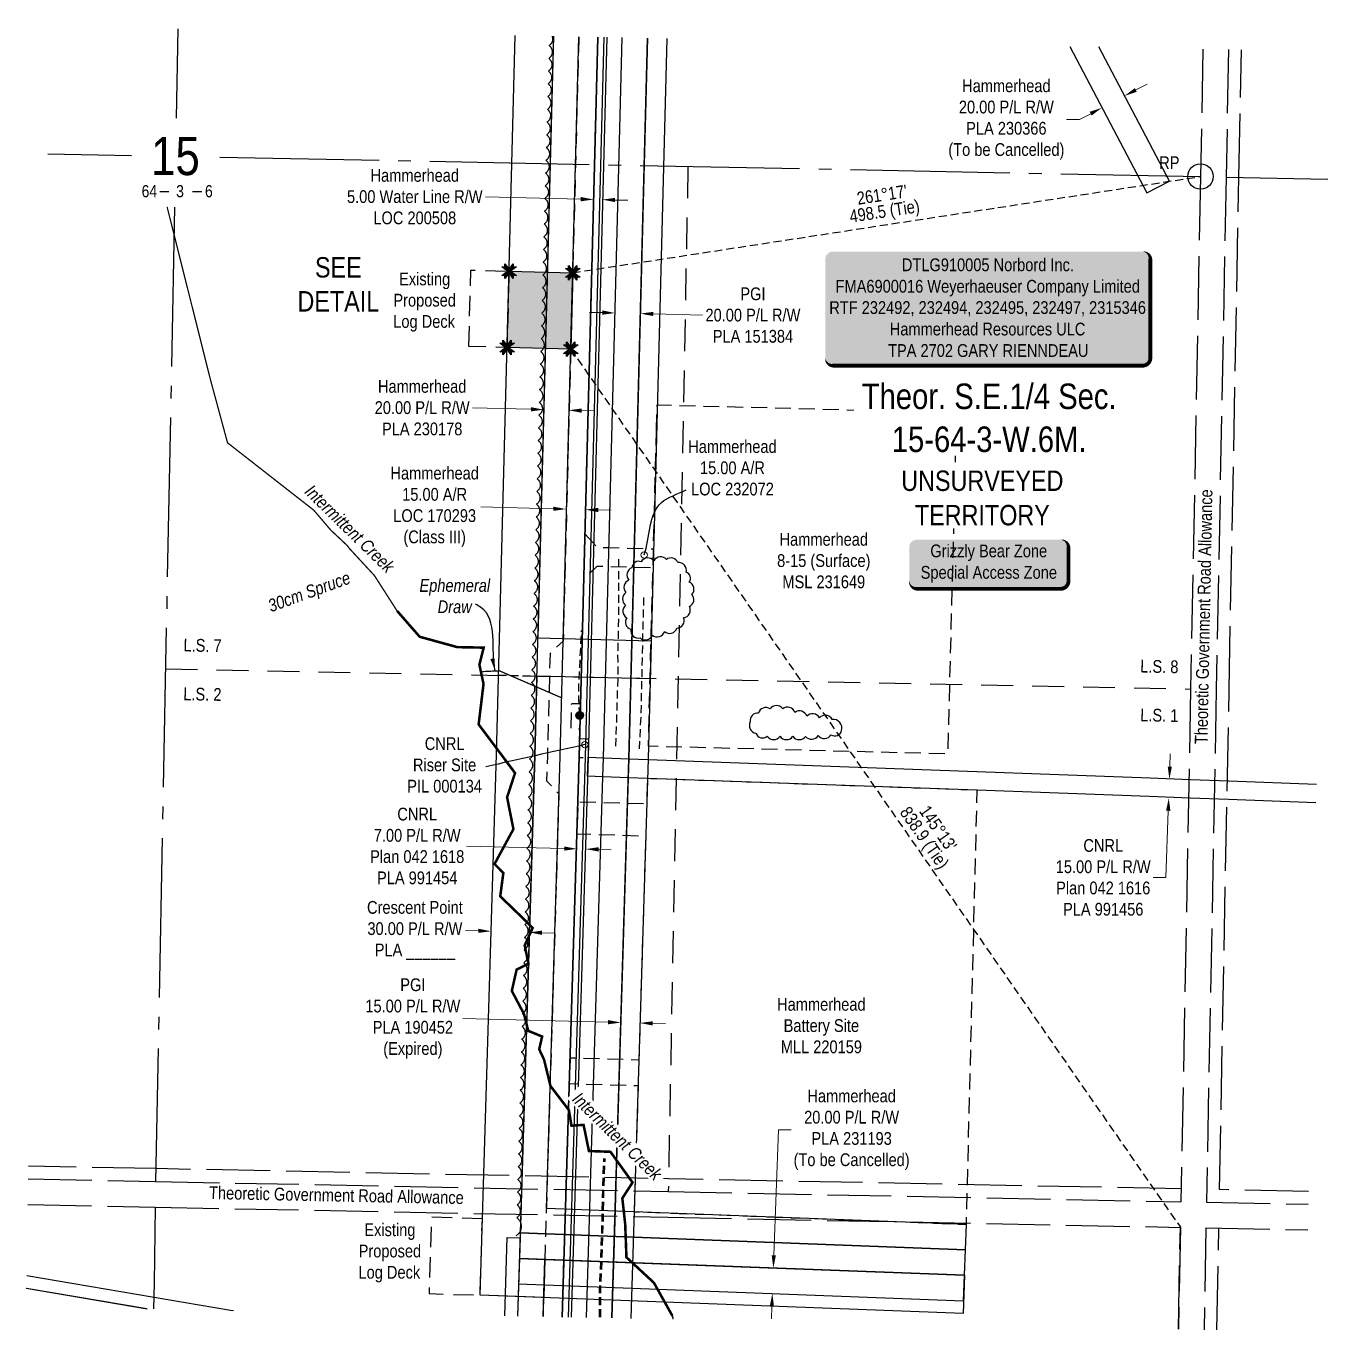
# Model space of a CAD drawing. Extents: x 410314 to 414262, y 6043239 to 6046088.
# Drawn here: x 411550 to 412571, y 6043319 to 6044342 of the extents above; entities that cross this region are included whole.
import ezdxf
from ezdxf.enums import TextEntityAlignment as Align

# ---------------------------------------------------------------- set-up
doc = ezdxf.new("R2010")
doc.units = 0
doc.header["$LTSCALE"] = 5
doc.header["$PDSIZE"] = 0.5
for name, pattern in [('0', [1, 1, 0]), ('foc-ACCESSROAD', [3.75, 2.5, -1.25]), ('foc-LSD', [8, 5, -3]), ('foc-QUARTERLINE', [33, 25, -3, 2, -3]), ('foc-TIELINE', [1.875, 1.25, -0.625]), ('foc-TRAV', [1.875, 1.25, -0.625]), ('foc-UNSURVEYED', [12.5, 10, -2.5]), ('HIDDEN2', [4.7625, 3.175, -1.5875]), ('UG_PIPE', [1.875, 1.25, -0.625])]:
    doc.linetypes.add(name, pattern=pattern)
for name, color, linetype in [('10', 1, 'Continuous'), ('35', 37, 'Continuous'), ('9', 3, 'Continuous'), ('AS-PIPE-UG', 44, 'UG_PIPE'), ('AS-SYMBOL', 7, 'Continuous'), ('AS-WILDLIFE-BLOCK', 131, 'Continuous'), ('C-RW', 13, 'Continuous'), ('C-SYMBOL', 7, 'Continuous'), ('C-WS', 13, 'foc-ACCESSROAD'), ('DETAIL-T', 7, 'Continuous'), ('F-AR', 190, 'foc-ACCESSROAD'), ('F-RW', 190, 'Continuous'), ('F-WS', 190, 'foc-ACCESSROAD'), ('L-BD', 7, 'Continuous'), ('L-MON', 1, 'Continuous'), ('L-QSEC', 8, 'foc-QUARTERLINE'), ('L-ROAD-T', 7, 'Continuous'), ('L-SECLBL', 7, 'Continuous'), ('L-SECTION-LSD', 7, 'foc-LSD'), ('L-TIE', 7, 'foc-TIELINE'), ('L-UNS-T', 3, 'Continuous'), ('L-USEC', 7, 'foc-UNSURVEYED'), ('P-PROPOSED', 10, 'Continuous'), ('P-PROPOSED-H', 21, 'Continuous'), ('P-TRAV', 4, 'foc-TRAV'), ('T-BUSH', 110, '0'), ('T-BUSH-T', 110, 'Continuous'), ('T-EXISTING TFA', 220, 'HIDDEN2'), ('T-EXISTING TFA-T', 220, 'Continuous'), ('T-WATER-T', 170, 'Continuous'), ('WATERCOURSE', 146, 'foc-TIELINE')]:
    doc.layers.add(name, color=color, linetype=linetype)
for name, color, linetype, lineweight in [('C-RW-T', 13, 'Continuous', 9), ('F-AR-T', 190, 'Continuous', 9), ('F-RW-T', 190, 'Continuous', 9), ('F-WS-T', 190, 'Continuous', 9)]:
    doc.layers.add(name, color=color, linetype=linetype, lineweight=lineweight)
doc.layers.add('P-75m DRAINAGE AREA', color=7, linetype='Continuous', true_color=0xf1f8f1)
doc.styles.add('100L', font='ARIALN.TTF', dxfattribs={"height": 11})
doc.styles.add('175L', font='ARIALN.TTF', dxfattribs={"height": 20})
doc.styles.add('80', font='ARIALN.TTF', dxfattribs={"height": 10})
doc.styles.add('80CG', font='ARIALN.TTF', dxfattribs={"height": 10})
doc.styles.add('80L', font='ARIALN.TTF', dxfattribs={"height": 10})
doc.styles.add('80LS', font='ARIALNI.TTF', dxfattribs={"height": 10})
doc.styles.add('foc-LtypeFont', font='ARIALN.TTF', dxfattribs={"height": 7.35})
doc.styles.add('SIMPLEX', font='ARIALN.TTF')
doc.linetypes.add('foc-TOPO-flowdirection-NOLINE', pattern='A,0,[">",foc-LtypeFont,S=0.3,R=0,X=0,Y=-0.945],-20,[">",foc-LtypeFont,S=0.3,R=0,X=0,Y=-0.945],0', length=20)
doc.dimstyles.new('Compass 5 000', dxfattribs={"dimscale": 5, "dimtxt": 9, "dimasz": 2, "dimexe": 0.2, "dimexo": 0.0625, "dimgap": 0.5, "dimtad": 0, "dimtih": 1, "dimtoh": 1, "dimzin": 0, "dimdsep": 46, "dimtxsty": '80CG', "dimcen": 0.1, "dimse1": 1, "dimse2": 1, "dimclrd": 256, "dimclrt": 256, "dimaunit": 1, "dimadec": 4, "dimazin": 0, "dimtfac": 0.06, "dimtofl": 0, "dimtmove": 0, "dimatfit": 1, "dimfxl": 0.2, "dimtolj": 1, "dimtzin": 0, "dimlwd": -1, "dimarcsym": 0})

# ---------------------------------------------------------------- blocks, each defined once
blk = doc.blocks.new('L-SECLBL')
at = {"layer": '9', "color": 7}
for p, q in [((-5.1, -27.8), (-12.3, -27.8)), ((20.7, -27.8), (13.5, -27.8))]:
    blk.add_line(p, q, dxfattribs=at)
at = {"layer": '10', "color": 2, "style": 'SIMPLEX'}
blk.add_attdef('SEC', text='', height=30, dxfattribs=at).set_placement((0, 0), align=Align.MIDDLE)
at = {"layer": '10', "color": 5, "style": '80L'}
blk.add_attdef('TWP', text='', height=9.5, dxfattribs=at).set_placement((-14.4, -27.4), align=Align.MIDDLE_RIGHT)
blk.add_attdef('RGE', text='', height=9.5, dxfattribs=at).set_placement((3.6, -27.4), align=Align.MIDDLE_CENTER)
blk.add_attdef('MER', text='', height=9.5, dxfattribs=at).set_placement((23.2, -27.4), align=Align.MIDDLE_LEFT)
blk = doc.blocks.new('*U667')
h = blk.add_hatch(color=255)
edge = h.paths.add_edge_path()
edge.add_line((-56.5, -20), (56.5, -20))
edge.add_arc((56.5, -14), 6, 270, 360)
edge.add_line((62.5, -14), (62.5, 12.5))
edge.add_arc((56.5, 12.5), 6, 0, 90)
edge.add_line((56.5, 18.5), (-56.5, 18.5))
edge.add_arc((-56.5, 12.5), 6, 90, 180)
edge.add_line((-62.5, 12.5), (-62.5, -14))
edge.add_arc((-56.5, -14), 6, 180, 270)
at = {"color": 131, "flags": 128}
blk.add_lwpolyline([(-56.5, -20, 3, 3, 0), (56.5, -20, 3, 3, 0.414214), (62.5, -14, 3, 3, 0), (62.5, 12.5, 3, 0, 0.414214), (56.5, 18.5, 0, 0, 0), (-56.5, 18.5, 0, 0, 0.414214), (-62.5, 12.5, 0, 0, 0), (-62.5, -14, 0, 3, 0.414214)], format="xyseb", close=True, dxfattribs=at)
at = {"color": 131, "style": '80'}
blk.add_attdef('ENTER_TEXT_001', (-36, -5), '', height=10, dxfattribs=at)
blk = doc.blocks.new('*U663')
h = blk.add_hatch(color=255)
edge = h.paths.add_edge_path()
edge.add_line((-121.5, -45.5), (121.5, -45.5))
edge.add_arc((121.5, -39.5), 6, 270, 360)
edge.add_line((127.5, -39.5), (127.5, 38))
edge.add_arc((121.5, 38), 6, 0, 90)
edge.add_line((121.5, 44), (-121.5, 44))
edge.add_arc((-121.5, 38), 6, 90, 180)
edge.add_line((-127.5, 38), (-127.5, -39.5))
edge.add_arc((-121.5, -39.5), 6, 180, 270)
at = {"color": 44, "flags": 128}
blk.add_lwpolyline([(-121.5, -45.5, 3, 3, 0), (121.5, -45.5, 3, 3, 0.414214), (127.5, -39.5, 3, 3, 0), (127.5, 38, 3, 0, 0.414214), (121.5, 44, 0, 0, 0), (-121.5, 44, 0, 0, 0.414214), (-127.5, 38, 0, 0, 0), (-127.5, -39.5, 0, 3, 0.414214)], format="xyseb", close=True, dxfattribs=at)
at = {"color": 44, "style": '80'}
blk.add_attdef('ENTER_TEXT_001', (-36, -5), '', height=10, dxfattribs=at)
blk = doc.blocks.new('*D669')
at = {"layer": 'Defpoints', "color": 0, "transparency": 16777216}
for p in [(411973.2, 6043963), (411971.2, 6043887.7), (411986.6, 6043887.3)]:
    blk.add_point(p, dxfattribs=at)
at = {"layer": 'F-AR-T', "transparency": 16777216}
for p, q in [((411963.2, 6043963.2), (411906.4, 6043964.7)), ((411998.5, 6043962.3), (412008.5, 6043962.1))]:
    blk.add_line(p, q, dxfattribs=at)
for points in [[(411963.2, 6043964.9), (411963.1, 6043961.6), (411973.2, 6043963)], [(411998.6, 6043964), (411998.5, 6043960.6), (411988.5, 6043962.6)]]:
    blk.add_solid(points, dxfattribs=at)
at = {"layer": 'F-AR-T', "transparency": 16777216, "insert": (411870.1, 6043964.7), "char_height": 10, "attachment_point": 5, "style": '80CG'}
blk.add_mtext('\\A1;Hammerhead\\P15.00 A/R\\PLOC 170293\\P(Class III)', dxfattribs=at)
blk = doc.blocks.new('*D670')
at = {"layer": 'Defpoints', "color": 0, "transparency": 16777216}
for p in [(411994.7, 6044205.8), (411987.8, 6043933.7), (411994.8, 6043933.5)]:
    blk.add_point(p, dxfattribs=at)
at = {"layer": 'F-AR-T', "transparency": 16777216}
for p, q in [((411984.7, 6044206.1), (411909.9, 6044208)), ((412011.7, 6044205.4), (412021.7, 6044205.2))]:
    blk.add_line(p, q, dxfattribs=at)
for points in [[(411984.7, 6044207.8), (411984.7, 6044204.4), (411994.7, 6044205.8)], [(412011.7, 6044207.1), (412011.6, 6044203.8), (412001.7, 6044205.7)]]:
    blk.add_solid(points, dxfattribs=at)
at = {"layer": 'F-AR-T', "transparency": 16777216, "insert": (411854.5, 6044208), "char_height": 10, "attachment_point": 5, "style": '80CG'}
blk.add_mtext('\\A1;Hammerhead\\P5.00 Water Line R/W\\PLOC 200508', dxfattribs=at)
blk = doc.blocks.new('*D671')
at = {"layer": 'Defpoints', "color": 0, "transparency": 16777216}
for p in [(412327.9, 6043755.4), (412446.5, 6043751), (412327.4, 6043740.7)]:
    blk.add_point(p, dxfattribs=at)
at = {"layer": 'F-RW-T', "transparency": 16777216}
for p, q in [((412446.9, 6043761), (412447.2, 6043771)), ((412445.6, 6043726.3), (412443.7, 6043674.1)), ((412443.7, 6043674.1), (412433.7, 6043674.1))]:
    blk.add_line(p, q, dxfattribs=at)
for points in [[(412445.2, 6043761.1), (412448.5, 6043761), (412446.5, 6043751)], [(412443.9, 6043726.4), (412447.3, 6043726.3), (412446, 6043736.3)]]:
    blk.add_solid(points, dxfattribs=at)
at = {"layer": 'F-RW-T', "transparency": 16777216, "insert": (412394.6, 6043674.1), "char_height": 10, "attachment_point": 5, "style": '80CG'}
blk.add_mtext('\\A1;CNRL \\P15.00 P/L R/W\\PPlan 042 1616\\PPLA 991456', dxfattribs=at)
blk = doc.blocks.new('*D672')
at = {"layer": 'Defpoints', "color": 0, "transparency": 16777216}
for p in [(412011.5, 6044116.8), (412011.6, 6044117.5), (412031.5, 6044117)]:
    blk.add_point(p, dxfattribs=at)
at = {"layer": 'F-RW-T', "transparency": 16777216}
for p, q in [((412001.5, 6044117.1), (411991.5, 6044117.3)), ((412041.5, 6044116.1), (412080.2, 6044115.1))]:
    blk.add_line(p, q, dxfattribs=at)
for points in [[(412001.6, 6044118.8), (412001.5, 6044115.4), (412011.5, 6044116.8)], [(412041.6, 6044117.7), (412041.5, 6044114.4), (412031.5, 6044116.3)]]:
    blk.add_solid(points, dxfattribs=at)
at = {"layer": 'F-RW-T', "transparency": 16777216, "insert": (412119.8, 6044115.1), "char_height": 10, "attachment_point": 5, "style": '80CG'}
blk.add_mtext('\\A1;PGI\\P20.00 P/L R/W\\PPLA 151384', dxfattribs=at)
blk = doc.blocks.new('*D673')
at = {"layer": 'Defpoints', "color": 0, "transparency": 16777216}
for p in [(412031.8, 6044179.9), (412046.8, 6044179.5), (412016.2, 6043560.3)]:
    blk.add_point(p, dxfattribs=at)
at = {"layer": 'F-RW-T', "transparency": 16777216}
for p, q in [((412006.2, 6043560.5), (411892.1, 6043563.4)), ((412041.2, 6043559.7), (412051.2, 6043559.4))]:
    blk.add_line(p, q, dxfattribs=at)
for points in [[(412006.2, 6043562.2), (412006.2, 6043558.9), (412016.2, 6043560.3)], [(412041.2, 6043561.3), (412041.1, 6043558), (412031.2, 6043559.9)]]:
    blk.add_solid(points, dxfattribs=at)
at = {"layer": 'F-RW-T', "transparency": 16777216, "insert": (411853, 6043563.4), "char_height": 10, "attachment_point": 5, "style": '80CG'}
blk.add_mtext('\\A1;PGI\\P15.00 P/L R/W\\PPLA 190452\\P(Expired)', dxfattribs=at)
blk = doc.blocks.new('*D674')
at = {"layer": 'Defpoints', "color": 0, "transparency": 16777216}
for p in [(411956.3, 6044065.9), (411976, 6044065.4), (411955.6, 6044041)]:
    blk.add_point(p, dxfattribs=at)
at = {"layer": 'F-RW-T', "transparency": 16777216}
for p, q in [((411945.6, 6044041.3), (411899.9, 6044042.5)), ((411985.3, 6044040.2), (411995.3, 6044040))]:
    blk.add_line(p, q, dxfattribs=at)
for points in [[(411945.7, 6044042.9), (411945.6, 6044039.6), (411955.6, 6044041)], [(411985.4, 6044041.9), (411985.3, 6044038.6), (411975.3, 6044040.5)]]:
    blk.add_solid(points, dxfattribs=at)
at = {"layer": 'F-RW-T', "transparency": 16777216, "insert": (411860.3, 6044042.5), "char_height": 10, "attachment_point": 5, "style": '80CG'}
blk.add_mtext('\\A1;Hammerhead\\P20.00 P/L R/W\\PPLA 230178', dxfattribs=at)
blk = doc.blocks.new('*D675')
at = {"layer": 'Defpoints', "color": 0, "transparency": 16777216}
for p in [(411988.5, 6043963.8), (411995.5, 6043963.6), (411981.7, 6043696.5)]:
    blk.add_point(p, dxfattribs=at)
at = {"layer": 'F-RW-T', "transparency": 16777216}
for p, q in [((411971.7, 6043696.8), (411895.2, 6043698.7)), ((411998.7, 6043696.1), (412008.7, 6043695.8))]:
    blk.add_line(p, q, dxfattribs=at)
for points in [[(411971.8, 6043698.4), (411971.7, 6043695.1), (411981.7, 6043696.5)], [(411998.7, 6043697.8), (411998.7, 6043694.4), (411988.7, 6043696.3)]]:
    blk.add_solid(points, dxfattribs=at)
at = {"layer": 'F-RW-T', "transparency": 16777216, "insert": (411856.4, 6043698.7), "char_height": 10, "attachment_point": 5, "style": '80CG'}
blk.add_mtext('\\A1;CNRL\\P7.00 P/L R/W\\PPlan 042 1618\\PPLA 991454', dxfattribs=at)
blk = doc.blocks.new('riser')
h = blk.add_hatch(color=255)
h.dxf.hatch_style = 1
edge = h.paths.add_edge_path()
edge.add_arc((0, 0), 0.7, 0, 360)
blk.add_hatch(color=48).paths.add_polyline_path([(0.58, -0.15), (-0.58, -0.15, 0.774597)])
at = {"color": 48}
blk.add_line((-0.58, -0.15), (0.58, -0.15), dxfattribs=at)
blk.add_circle((0, 0), 0.6, dxfattribs=at)
blk = doc.blocks.new('*D668')
at = {"layer": 'C-RW-T', "transparency": 16777216}
for p, q in [((412136.2, 6043377.7), (412139.9, 6043476.2)), ((412139.9, 6043476.2), (412149.9, 6043476.2)), ((412134.6, 6043337.8), (412134.3, 6043327.8))]:
    blk.add_line(p, q, dxfattribs=at)
for points in [[(412134.5, 6043377.8), (412137.8, 6043377.7), (412135.8, 6043367.7)], [(412133, 6043337.8), (412136.3, 6043337.7), (412135, 6043347.8)]]:
    blk.add_solid(points, dxfattribs=at)
at = {"layer": 'Defpoints', "color": 0, "transparency": 16777216}
for p in [(412135.8, 6043367.7), (412139.8, 6043367.6), (412139.1, 6043347.6)]:
    blk.add_point(p, dxfattribs=at)
at = {"layer": 'C-RW-T', "transparency": 16777216, "insert": (412197.2, 6043476.2), "char_height": 10, "attachment_point": 5, "style": '80CG'}
blk.add_mtext('\\A1;Hammerhead\\P20.00 P/L R/W\\PPLA 231193\\P(To be Cancelled)', dxfattribs=at)
blk = doc.blocks.new('*D676')
at = {"layer": 'C-RW-T', "transparency": 16777216}
for p, q in [((412420.2, 6044291.8), (412429, 6044296.4)), ((412375.9, 6044268.5), (412365.9, 6044268.5)), ((412384.8, 6044273.1), (412375.9, 6044268.5))]:
    blk.add_line(p, q, dxfattribs=at)
for points in [[(412419.4, 6044293.2), (412420.9, 6044290.3), (412411.3, 6044287.1)], [(412384, 6044274.6), (412385.5, 6044271.7), (412393.6, 6044277.8)]]:
    blk.add_solid(points, dxfattribs=at)
at = {"layer": 'Defpoints', "color": 0, "transparency": 16777216}
for p in [(412393.6, 6044277.8), (412417.9, 6044274.6), (412400.2, 6044265.3)]:
    blk.add_point(p, dxfattribs=at)
at = {"layer": 'C-RW-T', "transparency": 16777216, "insert": (412318.6, 6044268.5), "char_height": 10, "attachment_point": 5, "style": '80CG'}
blk.add_mtext('\\A1;Hammerhead\\P20.00 P/L R/W\\PPLA 230366\\P(To be Cancelled)', dxfattribs=at)
blk = doc.blocks.new('*D677')
at = {"layer": 'C-RW-T', "transparency": 16777216}
for p, q in [((411904.4, 6043632.2), (411894.4, 6043632.5)), ((411954.3, 6043630.7), (411964.3, 6043630.4))]:
    blk.add_line(p, q, dxfattribs=at)
for points in [[(411904.4, 6043633.9), (411904.3, 6043630.6), (411914.4, 6043631.9)], [(411954.4, 6043632.4), (411954.3, 6043629), (411944.4, 6043631)]]:
    blk.add_solid(points, dxfattribs=at)
at = {"layer": 'Defpoints', "color": 0, "transparency": 16777216}
for p in [(411914.4, 6043631.9), (411914.2, 6043625.9), (411944.2, 6043625)]:
    blk.add_point(p, dxfattribs=at)
at = {"layer": 'C-RW-T', "transparency": 16777216, "insert": (411854.6, 6043632.5), "char_height": 10, "attachment_point": 5, "style": '80CG'}
blk.add_mtext('\\A1;Crescent Point\\P30.00 P/L R/W\\PPLA ______', dxfattribs=at)
blk = doc.blocks.new('TEMP')
h = blk.add_hatch(color=255)
h.dxf.hatch_style = 1
h.paths.add_polyline_path([(0, 0.25), (-0.67, 1.15), (-0.67, 0.67), (-1.15, 0.67), (-0.25, 0), (-1.15, -0.67), (-0.67, -0.67), (-0.67, -1.15), (0, -0.25), (0.67, -1.15), (0.67, -0.67), (1.15, -0.67), (0.25, 0), (1.15, 0.67), (0.67, 0.67), (0.67, 1.15)])
h.paths.add_polyline_path([(0.57, 0.85), (0.57, 0.57), (0.85, 0.57), (0.08, 0), (0.85, -0.57), (0.57, -0.57), (0.57, -0.85), (0, -0.08), (-0.57, -0.85), (-0.57, -0.57), (-0.85, -0.57), (-0.08, 0), (-0.85, 0.57), (-0.57, 0.57), (-0.57, 0.85), (0, 0.08)], flags=16)
h = blk.add_hatch(color=1)
h.dxf.hatch_style = 1
h.paths.add_polyline_path([(0, 0.08), (-0.57, 0.85), (-0.57, 0.57), (-0.85, 0.57), (-0.08, 0), (-0.85, -0.57), (-0.57, -0.57), (-0.57, -0.85), (0, -0.08), (0.57, -0.85), (0.57, -0.57), (0.85, -0.57), (0.08, 0), (0.85, 0.57), (0.57, 0.57), (0.57, 0.85)])
at = {"color": 1}
for p, q in [((-0.08, 0), (0.08, 0)), ((0, 0.08), (0, -0.08))]:
    blk.add_line(p, q, dxfattribs=at)
at = {"color": 255, "flags": 128}
blk.add_lwpolyline([(-0.25, 0), (-1.15, 0.67), (-0.67, 0.67), (-0.67, 1.15), (0, 0.25), (0.67, 1.15), (0.67, 0.67), (1.15, 0.67), (0.25, 0), (1.15, -0.67), (0.67, -0.67), (0.67, -1.15), (0, -0.25), (-0.67, -1.15), (-0.67, -0.67), (-1.15, -0.67)], close=True, dxfattribs=at)
at = {"color": 1, "flags": 128}
blk.add_lwpolyline([(-0.08, 0), (-0.85, 0.57), (-0.57, 0.57), (-0.57, 0.85), (0, 0.08), (0.57, 0.85), (0.57, 0.57), (0.85, 0.57), (0.08, 0), (0.85, -0.57), (0.57, -0.57), (0.57, -0.85), (0, -0.08), (-0.57, -0.85), (-0.57, -0.57), (-0.85, -0.57)], close=True, dxfattribs=at)
blk = doc.blocks.new('LABEL_ROAD_THEORETIC')
at = {"layer": 'L-ROAD-T', "style": '80L'}
blk.add_text('Theoretic Government Road Allowance', height=10, dxfattribs=at).set_placement((0, 0), align=Align.MIDDLE_CENTER)
blk = doc.blocks.new('RP')
at = {"layer": '35', "color": 3}
blk.add_circle((0, 0), 10, dxfattribs=at)
at = {"layer": '35', "color": 3, "style": '80'}
blk.add_attdef('RP_001', (-32.4, 5.8), '', height=10, dxfattribs=at)

msp = doc.modelspace()

# ---------------------------------------------------------------- hatches: boundary and pattern name
at = {"layer": 'P-PROPOSED-H'}
h = msp.add_hatch(color=256, dxfattribs=at)
h.dxf.hatch_style = 1
h.paths.add_polyline_path([(411928.429, 6044149.662), (411978.4, 6044148.367), (411976.846, 6044088.413), (411926.875, 6044089.709)])

# ---------------------------------------------------------------- linework, layer by layer
at = {"layer": 'AS-PIPE-UG', "flags": 128}
for points in [[(412014.407, 6043923.784), (412014.292, 6043898.864), (412014.157, 6043867.873), (412013.65, 6043849.718), (412013.872, 6043835.86), (412012.937, 6043805.924), (412012.038, 6043776.249)], [(412030.892, 6043774.855), (412032.089, 6043802.287), (412032.881, 6043834.364), (412033.141, 6043846.171), (412033.533, 6043865.429), (412034.252, 6043894.232)], [(411983.887, 6043801.151), (411983.253, 6043813.3), (411983.242, 6043825.621), (411983.468, 6043828.796), (411984.335, 6043847.697), (411985.151, 6043861.989), (411985.32, 6043867.742)], [(411999.49, 6043329.16), (411999.496, 6043352.227), (412000.582, 6043376.878), (412001.432, 6043404.71), (412001.968, 6043432.375), (412002.907, 6043453.634)], [(412000.49, 6043329.159), (412000.495, 6043352.205), (412001.581, 6043376.84), (412002.432, 6043404.685), (412002.967, 6043432.344), (412003.905, 6043453.589)]]:
    msp.add_lwpolyline(points, dxfattribs=at)
at = {"layer": 'C-RW'}
for points in [[(411963.206, 6044333.897), (411950.971, 6043862.011), (412039.874, 6043859.709), (412039.096, 6043829.733), (411950.194, 6043832.034), (411948.574, 6043769.56), (411936.556, 6043375.307), (411956.533, 6043374.549), (411955.62, 6043344.575), (411905.676, 6043346.471), (411918.599, 6043770.405), (411933.225, 6044334.49)], [(411963.206, 6044333.897), (411950.971, 6043862.011), (412039.874, 6043859.709), (412039.096, 6043829.733), (411950.194, 6043832.034), (411948.574, 6043769.56), (411936.556, 6043375.307), (412285.753, 6043362.05), (412284.615, 6043332.086), (411905.676, 6043346.471), (411918.599, 6043770.405), (411933.225, 6044334.49)], [(411998.187, 6044333.206), (411983.559, 6043768.57), (411970.155, 6043329.327)], [(411975.139, 6043329.228), (411988.497, 6043768.41), (412003.17, 6044333.108)], [(411925.214, 6043330.213), (411927.078, 6043391.662), (411937.05, 6043391.359), (411935.179, 6043330.017)], [(411955.164, 6043329.622), (411956.533, 6043374.549), (412285.753, 6043362.05), (412286.511, 6043382.027), (411937.165, 6043395.29), (411935.175, 6043330.017)], [(411550.08, 6043361.829), (411709.912, 6043334.805), (411712.201, 6043334.416)], [(411644.335, 6043335.755), (411549.886, 6043351.724)]]:
    msp.add_lwpolyline(points, dxfattribs=at)
at = {"layer": 'C-RW', "ltscale": 5, "flags": 128}
for points in [[(411963.209, 6044333.897), (411948.355, 6043770.085), (411937.165, 6043395.29), (412286.511, 6043382.027), (412287.282, 6043402.003), (411957.757, 6043414.513), (411968.572, 6043768.993), (411983.196, 6044333.503)], [(411956.533, 6043374.549), (411936.556, 6043375.307)]]:
    msp.add_lwpolyline(points, dxfattribs=at)
at = {"layer": 'C-RW', "flags": 128}
msp.add_lwpolyline([(412368.295, 6044325.895), (412428.81, 6044210.935), (412446.5, 6044220.247), (412391.124, 6044325.444)], dxfattribs=at)
msp.add_lwpolyline([(411935.802, 6043355.33), (412285.007, 6043342.073), (412285.753, 6043362.05), (411936.561, 6043375.307)], close=True, dxfattribs=at)
at = {"layer": 'C-WS', "flags": 128}
msp.add_lwpolyline([(412295.737, 6043742.449), (412037.023, 6043751.614), (412036.434, 6043731.638), (411982.462, 6043733.284), (411981.697, 6043708.307), (412035.672, 6043706.655), (412030.307, 6043530.81), (411976.354, 6043532.456), (411975.742, 6043512.474), (412029.697, 6043510.828), (412026.679, 6043411.897), (412287.282, 6043402.003)], close=True, dxfattribs=at)
at = {"layer": 'F-AR', "flags": 128}
for points in [[(411983.196, 6044333.503), (411970.916, 6043859.478), (411960.612, 6043849.725), (411958.522, 6043769.255), (411957.932, 6043749.89), (411967.62, 6043739.655), (411955.134, 6043329.623)], [(411970.141, 6043329.327), (411983.559, 6043768.57), (411984.077, 6043790.462), (411977.075, 6043790.644), (411977.602, 6043810.628), (411984.596, 6043810.447), (411998.174, 6044333.207)]]:
    msp.add_lwpolyline(points, dxfattribs=at)
msp.add_lwpolyline([(411988.046, 6043943.265), (411997.779, 6043933.014), (412006.772, 6043932.78), (412041.745, 6043931.873), (412041.356, 6043916.885), (412006.383, 6043917.792), (411997.39, 6043918.025), (411987.139, 6043908.292)], close=True, dxfattribs=at)
at = {"layer": 'F-AR'}
msp.add_lwpolyline([(411955.924, 6043354.566), (411955.164, 6043329.622)], dxfattribs=at)
at = {"layer": 'F-RW', "flags": 128}
for points in [[(411970.155, 6043329.327), (411983.559, 6043768.57), (411998.165, 6044333.207)], [(412005.156, 6044333.069), (411990.52, 6043768.377), (411977.146, 6043329.189)], [(411989.115, 6043328.953), (411991.46, 6043405.97), (411992.561, 6043442.113), (412002.026, 6043752.925), (412002.495, 6043767.911), (412014.511, 6044230.832), (412017.169, 6044332.832)], [(412009.067, 6043328.559), (412022.46, 6043767.176), (412037.149, 6044332.437)], [(412037.149, 6044332.437), (412034.571, 6044233.206), (412022.468, 6043767.451), (412022.004, 6043752.189), (412012.552, 6043441.802), (412011.422, 6043404.701), (412009.083, 6043328.559)], [(412052.154, 6044332.14), (412037.514, 6043767.048), (412024.128, 6043328.262)], [(412561.501, 6043732.478), (412492.818, 6043735.168), (412462.673, 6043736.348), (412430.586, 6043737.605), (412295.695, 6043742.451), (412037.016, 6043751.623), (412022.074, 6043752.295), (412002.089, 6043753.014), (411990.097, 6043753.423), (411990.553, 6043768.373), (412002.546, 6043767.965), (412022.531, 6043767.235), (412037.515, 6043766.676), (412431.466, 6043752.214), (412462.954, 6043751.005), (412493.099, 6043749.848), (412561.783, 6043747.211)], [(411549.554, 6043351.839), (411644.556, 6043335.751)]]:
    msp.add_lwpolyline(points, dxfattribs=at)
at = {"layer": 'F-WS', "flags": 128}
for points in [[(412044.155, 6044024.804), (412044.673, 6044044.787), (412279.491, 6044038.697), (412272.547, 6043770.905), (412037.728, 6043776.994), (412041.356, 6043916.885)], [(411990.866, 6043782.738), (411990.482, 6043767.745), (411988.491, 6043767.804), (411983.54, 6043767.952), (411983.559, 6043768.57), (411983.933, 6043783.004), (411988.87, 6043782.812), (411990.866, 6043782.738)]]:
    msp.add_lwpolyline(points, close=True, dxfattribs=at)
at = {"layer": 'L-QSEC'}
for p, q in [((411668.664, 6044339.716), (411667.311, 6044269.73)), ((411566.751, 6044241.71), (411632.196, 6044240.417)), ((411701.465, 6044239.048), (412470.895, 6044223.849)), ((412491.008, 6044223.452), (412570.879, 6044221.874)), ((411665.959, 6044199.743), (411651.192, 6043435.639))]:
    msp.add_line(p, q, dxfattribs=at)
msp.add_lwpolyline([(411650.793, 6043415.528), (411649.999, 6043355.946), (411649.607, 6043335.651)], dxfattribs=at)
at = {"layer": 'L-SECTION-LSD', "flags": 128}
for points in [[(412068.813, 6044231.792), (412053.342, 6043427.701)], [(411658.962, 6043837.687), (412463.193, 6043821.805)]]:
    msp.add_lwpolyline(points, dxfattribs=at)
at = {"layer": 'L-TIE', "flags": 128}
msp.add_lwpolyline([(411978.4, 6044148.367), (412470.895, 6044223.849)], dxfattribs=at)
at = {"layer": 'L-USEC'}
for p, q in [((412472.811, 6044323.831), (412470.895, 6044223.849)), ((412492.915, 6044323.434), (412491, 6044223.464)), ((412501.053, 6044223.253), (412502.968, 6044323.235)), ((412470.895, 6044223.849), (412463.193, 6043821.803)), ((412491, 6044223.464), (412483.298, 6043821.417)), ((412493.35, 6043821.208), (412501.053, 6044223.253)), ((412463.193, 6043821.803), (412455.492, 6043419.762)), ((412463.193, 6043821.803), (412463.193, 6043821.803)), ((412483.298, 6043821.417), (412475.596, 6043419.365)), ((412485.84, 6043429.22), (412493.35, 6043821.208)), ((411651.374, 6043445.683), (411551.406, 6043447.655)), ((411551.212, 6043437.603), (411651.188, 6043435.631)), ((412053.531, 6043437.748), (411651.374, 6043445.683)), ((412455.684, 6043429.814), (412053.531, 6043437.748)), ((411651.188, 6043435.631), (412053.345, 6043427.696)), ((412053.345, 6043427.696), (412455.492, 6043419.762)), ((412555.665, 6043427.842), (412485.84, 6043429.22)), ((411550.823, 6043417.499), (411650.792, 6043415.527)), ((412475.596, 6043419.365), (412555.472, 6043417.789)), ((411650.792, 6043415.527), (412052.948, 6043407.592)), ((412052.948, 6043407.592), (412455.106, 6043399.657)), ((412455.106, 6043399.657), (412453.577, 6043319.789)), ((412475.211, 6043399.261), (412473.681, 6043319.392)), ((412475.211, 6043399.261), (412555.087, 6043397.685)), ((412483.733, 6043319.194), (412485.262, 6043399.062))]:
    msp.add_line(p, q, dxfattribs=at)
for points in [[(412453.578, 6043319.789), (412455.108, 6043399.659)], [(412483.733, 6043319.194), (412485.264, 6043399.064)]]:
    msp.add_lwpolyline(points, dxfattribs=at)
at = {"layer": 'P-PROPOSED'}
msp.add_lwpolyline([(411928.429, 6044149.662), (411978.4, 6044148.367), (411976.846, 6044088.413), (411926.875, 6044089.709)], close=True, dxfattribs=at)
at = {"layer": 'P-TRAV', "flags": 128}
msp.add_lwpolyline([(411920.218, 6043832.81), (411950.194, 6043832.034)], dxfattribs=at)
at = {"layer": 'T-BUSH', "flags": 128}
msp.add_lwpolyline([(411962.157, 6044333.918, -0.35956425), (411959.881, 6044326.488, -0.52056705), (411959.605, 6044316.497, -0.52056705), (411959.329, 6044306.505, -0.52056705), (411959.053, 6044296.513, -0.52056705), (411958.777, 6044286.522, -0.52056705), (411958.501, 6044276.53, -0.52056705), (411958.225, 6044266.538, -0.52056705), (411957.949, 6044256.546, -0.52056705), (411957.673, 6044246.555, -0.52056705), (411957.397, 6044236.563, -0.52056705), (411957.121, 6044226.571, -0.52056705), (411956.845, 6044216.58, -0.52056705), (411956.569, 6044206.588, -0.52056705), (411956.293, 6044196.596, -0.52056705), (411956.017, 6044186.604, -0.52056705), (411955.741, 6044176.613, -0.52056705), (411955.465, 6044166.621, -0.52056705), (411955.189, 6044156.629, -0.52056705), (411954.913, 6044146.638, -0.52056705), (411954.637, 6044136.646, -0.52056705), (411954.361, 6044126.654, -0.52056705), (411954.085, 6044116.662, -0.52056705), (411953.809, 6044106.671, -0.52056705), (411953.533, 6044096.679, -0.52056705), (411953.257, 6044086.687, -0.52056705), (411952.981, 6044076.696, -0.52056705), (411952.705, 6044066.704, -0.52056705), (411952.429, 6044056.712, -0.52056705), (411952.153, 6044046.72, -0.52056705), (411951.877, 6044036.729, -0.52056705), (411951.601, 6044026.737, -0.52056705), (411951.325, 6044016.745, -0.52056705), (411951.049, 6044006.753, -0.52056705), (411950.773, 6043996.762, -0.52056705), (411950.497, 6043986.77, -0.52056705), (411950.221, 6043976.778, -0.52056705), (411949.945, 6043966.787, -0.52056705), (411949.669, 6043956.795, -0.52056705), (411949.393, 6043946.803, -0.52056705), (411949.117, 6043936.811, -0.52056705), (411948.841, 6043926.82, -0.52056705), (411948.565, 6043916.828, -0.52056705), (411948.289, 6043906.836, -0.52056705), (411948.013, 6043896.845, -0.52056705), (411947.737, 6043886.853, -0.52056705), (411947.461, 6043876.861, -0.52056705), (411947.185, 6043866.869, -0.52056705), (411946.909, 6043856.878, -0.52056705), (411946.633, 6043846.886, -0.52056705), (411946.357, 6043836.894, -0.52056705), (411946.081, 6043826.903, -0.52056705), (411945.805, 6043816.911, -0.52056705), (411945.529, 6043806.919, -0.52056705), (411945.253, 6043796.927, -0.52056705), (411944.977, 6043786.936, -0.52056705), (411944.701, 6043776.944, -0.52056705), (411944.425, 6043766.952, -0.52056705), (411944.149, 6043756.961, -0.52056705), (411943.873, 6043746.969, -0.52056705), (411943.597, 6043736.977, -0.52056705), (411943.321, 6043726.985, -0.52056705), (411943.045, 6043716.994, -0.52056705), (411942.769, 6043707.002, -0.52056705), (411942.493, 6043697.01, -0.52056705), (411942.217, 6043687.018, -0.52056705), (411941.941, 6043677.027, -0.52056705), (411941.665, 6043667.035, -0.52056705), (411941.389, 6043657.043, -0.52056705), (411941.113, 6043647.052, -0.52056705), (411940.837, 6043637.06, -0.52056705), (411940.561, 6043627.068, -0.52056705), (411940.285, 6043617.076, -0.52056705), (411940.009, 6043607.085, -0.52056705), (411939.733, 6043597.093, -0.52056705), (411939.457, 6043587.101, -0.52056705), (411939.181, 6043577.11, -0.52056705), (411938.905, 6043567.118, -0.52056705), (411938.629, 6043557.126, -0.52056705), (411938.353, 6043547.134, -0.52056705), (411938.077, 6043537.143, -0.52056705), (411937.801, 6043527.151, -0.52056705), (411937.525, 6043517.159, -0.52056705), (411937.249, 6043507.168, -0.52056705), (411936.973, 6043497.176, -0.52056705), (411936.697, 6043487.184, -0.52056705), (411936.421, 6043477.192, -0.52056705), (411936.145, 6043467.201, -0.52056705), (411935.869, 6043457.209, -0.52056705), (411935.593, 6043447.217, -0.52056705), (411935.317, 6043437.226, -0.52056705), (411935.041, 6043427.234, -0.52056705), (411934.765, 6043417.242, -0.52056705), (411934.489, 6043407.25, -0.52056705), (411934.098, 6043393.093)], format="xyb", dxfattribs=at)
at = {"layer": 'T-BUSH', "linetype": 'Continuous', "flags": 128}
for points in [[(412067.397, 6043913.458, 0.52056705), (412060.902, 6043921.056, 0.52056705), (412052.026, 6043923.387, 0.52056705), (412042.068, 6043922.519, 0.52056705), (412032.111, 6043921.65, 0.52056705), (412024.816, 6043916.971, 0.52056705), (412022.464, 6043907.256, 0.52056705), (412020.112, 6043897.541, 0.52056705), (412019.929, 6043887.648, 0.52056705), (412020.745, 6043877.686, 0.52056705), (412024.005, 6043868.748, 0.52056705), (412031.202, 6043861.887, 0.52056705), (412040.856, 6043864.125, 0.52056705), (412050.468, 6043866.869, 0.52056705), (412060.079, 6043869.613, 0.52056705), (412065.395, 6043877.809, 0.52056705), (412069.971, 6043886.696, 0.52056705), (412071.904, 6043896.017, 0.52056705), (412069.836, 6043905.797, 0.52056705)], [(412181.911, 6043798.079, 0.52056705), (412171.986, 6043799.264, 0.52056705), (412162.061, 6043800.45, 0.52056705), (412152.627, 6043803.562, 0.52056705), (412143.173, 6043806.418, 0.52056705), (412133.178, 6043806.257, 0.52056705), (412124.147, 6043802.99, 0.52056705), (412117.734, 6043796.114, 0.52056705), (412122.089, 6043787.123, 0.52056705), (412131.072, 6043784.843, 0.52056705), (412141.068, 6043784.81, 0.52056705), (412151.064, 6043784.777, 0.52056705), (412161.059, 6043784.744, 0.52056705), (412171.036, 6043785.308, 0.52056705), (412181.009, 6043785.973, 0.52056705), (412189.343, 6043789.272, 0.52056705)]]:
    msp.add_lwpolyline(points, format="xyb", close=True, dxfattribs=at)
at = {"layer": 'T-EXISTING TFA', "flags": 128}
for points in [[(411896.898, 6044090.486), (411898.453, 6044150.439), (411928.429, 6044149.662), (411926.875, 6044089.709)], [(411907.504, 6043406.417), (411867.54, 6043407.635), (411865.713, 6043347.69), (411905.676, 6043346.471)]]:
    msp.add_lwpolyline(points, close=True, dxfattribs=at)
at = {"layer": 'WATERCOURSE', "const_width": 1, "flags": 128}
for points in [[(411840.598, 6043883.167), (411840.598, 6043883.167), (411822.878, 6043910.809), (411822.878, 6043910.809), (411803.05, 6043932.264), (411801.566, 6043934.34), (411788.568, 6043946.52), (411777.365, 6043959.707), (411775.419, 6043961.998), (411707.607, 6044014.99), (411694.316, 6044064.057), (411660.172, 6044200.087)], [(411840.598, 6043883.167), (411858.336, 6043862.865), (411887.827, 6043854.719), (411908.543, 6043854.327), (411905.206, 6043840.959), (411908.427, 6043825.857), (411904.61, 6043794.131), (411933.175, 6043755.965), (411926.917, 6043737.033), (411931.874, 6043711.963), (411917.069, 6043684.608), (411923.99, 6043677.64), (411921.529, 6043659.29), (411935.177, 6043646.116), (411947.002, 6043634.555), (411940.717, 6043620.711), (411943.7, 6043606.386), (411934.4, 6043601.852), (411930.631, 6043585.106), (411940.171, 6043566.968), (411943.5, 6043553.76), (411954.408, 6043549.35), (411952.123, 6043539.271), (411955.882, 6043531.333), (411960.948, 6043510.529), (411975.39, 6043491.608), (411977.418, 6043479.409), (411986.937, 6043479.989), (411991.12, 6043459.514), (412007.995, 6043458.91), (412025.334, 6043434.853), (412017.316, 6043422.446), (412019.129, 6043406.252), (412019.575, 6043402.359), (412020.55, 6043376.128), (412042.094, 6043356.203), (412056.682, 6043330.077)], [(411969.506, 6043815.062), (411920.87, 6043836.154), (411907.54, 6043835.526)], [(412057.153, 6043327.61), (412056.682, 6043330.077)], [(412057.253, 6043327.608), (412056.856, 6043329.692)]]:
    msp.add_lwpolyline(points, dxfattribs=at)
at = {"layer": 'WATERCOURSE', "linetype": 'foc-TOPO-flowdirection-NOLINE', "flags": 128}
for points, const_width in [([(412056.682, 6043330.077), (412042.094, 6043356.203), (412020.55, 6043376.128), (412019.575, 6043402.359), (412019.129, 6043406.252), (412017.316, 6043422.446), (412025.334, 6043434.853), (412007.995, 6043458.91), (411991.12, 6043459.514), (411986.937, 6043479.989), (411977.418, 6043479.409), (411975.39, 6043491.608), (411960.948, 6043510.529), (411955.882, 6043531.333), (411952.123, 6043539.271), (411954.408, 6043549.35), (411943.5, 6043553.76), (411940.171, 6043566.968), (411930.631, 6043585.106), (411934.4, 6043601.852), (411943.7, 6043606.386), (411940.717, 6043620.711), (411947.002, 6043634.555), (411935.177, 6043646.116), (411921.529, 6043659.29), (411923.99, 6043677.64), (411917.069, 6043684.608), (411931.874, 6043711.963), (411926.917, 6043737.033), (411933.175, 6043755.965), (411904.61, 6043794.131), (411908.427, 6043825.857), (411905.206, 6043840.959), (411908.543, 6043854.327), (411887.827, 6043854.719), (411858.336, 6043862.865), (411840.598, 6043883.167)], 1.999), ([(411969.506, 6043815.062), (411920.87, 6043836.154), (411907.54, 6043835.526)], 1)]:
    msp.add_lwpolyline(points, dxfattribs=dict(at, const_width=const_width))

# ---------------------------------------------------------------- block references
at = {"layer": 'AS-SYMBOL', "color": 6, "xscale": 4.997800350000031, "yscale": 4.997800350000031, "zscale": 4.997800350000031}
msp.add_blockref('riser', (411983.887, 6043801.151), dxfattribs=at)
at = {"layer": 'AS-WILDLIFE-BLOCK'}
ref = msp.add_blockref('*U667', (412304.855, 6043920.489), dxfattribs=dict(at, xscale=0.9995626900000071, yscale=0.9995626900000071, zscale=0.9995626900000071))
ref.add_attrib('ENTER_TEXT_001', 'Grizzly Bear Zone', (412258.965, 6043925.209), dxfattribs={"layer": '0', "color": 131, "height": 9.99563, "style": '80'})
ref.add_attrib('ENTER_TEXT_002', 'Special Access Zone', (412251.376, 6043908.372), dxfattribs={"layer": '0', "color": 131, "height": 9.99563, "style": '80'})
at = {"layer": 'L-BD', "xscale": 0.99956007, "yscale": 0.99956007, "zscale": 0.99956007}
msp.add_blockref('RP', (412470.895, 6044223.849), dxfattribs=at).add_auto_attribs({'RP_001': 'RP'})
at = {"layer": 'L-BD', "xscale": 0.99956007, "yscale": 0.99956007, "zscale": 0.99956007, "rotation": 358.8697240155923}
msp.add_blockref('LABEL_ROAD_THEORETIC', (411793.006, 6043424.879), dxfattribs=at)
at = {"layer": 'L-MON', "xscale": 4.997800350000004, "yscale": 4.997800350000004, "zscale": 4.997800350000004}
for p in [(411928.429, 6044149.662), (411978.4, 6044148.367), (411926.875, 6044089.709), (411976.846, 6044088.413)]:
    msp.add_blockref('TEMP', p, dxfattribs=at)
at = {"layer": 'L-SECLBL', "color": 1}
msp.add_blockref('L-SECLBL', (411666.731, 6044239.735), dxfattribs=at).add_auto_attribs({'SEC': '15', 'TWP': '64', 'RGE': '3', 'MER': '6'})
at = {"layer": 'P-75m DRAINAGE AREA'}
ref = msp.add_blockref('*U663', (412304.08, 6044120.984), dxfattribs=at)
ref.add_attrib('ENTER_TEXT_001', 'DTLG910005 Norbord Inc.', (412236.642, 6044149.6), dxfattribs={"layer": '0', "color": 44, "height": 10, "style": '80'})
ref.add_attrib('ENTER_TEXT_002', 'FMA6900016 Weyerhaeuser Company Limited', (412184.626, 6044132.756), dxfattribs={"layer": '0', "color": 44, "height": 10, "style": '80'})
ref.add_attrib('ENTER_TEXT_003', 'RTF 232492, 232494, 232495, 232497, 2315346', (412179.694, 6044116.049), dxfattribs={"layer": '0', "color": 44, "height": 10, "style": '80'})
ref.add_attrib('ENTER_TEXT_004', 'Hammerhead Resources ULC', (412227.163, 6044099.205), dxfattribs={"layer": '0', "color": 44, "height": 10, "style": '80'})
ref.add_attrib('ENTER_TEXT_005', 'TPA 2702 GARY RIENNDEAU', (412225.796, 6044082.361), dxfattribs={"layer": '0', "color": 44, "height": 10, "style": '80'})

# ---------------------------------------------------------------- texts
at = {"layer": 'DETAIL-T', "color": 3, "insert": (411794.544, 6044139.277), "char_height": 16, "width": 63.63613, "attachment_point": 5, "style": '80CG'}
msp.add_mtext('SEE\\PDETAIL', dxfattribs=at)
at = {"layer": 'F-AR-T', "insert": (412103.717, 6043995.314), "char_height": 9.9956, "attachment_point": 5, "style": '80CG'}
msp.add_mtext('\\A1;Hammerhead\\P15.00 A/R\\PLOC 232072', dxfattribs=at)
at = {"layer": 'F-WS-T', "char_height": 10, "attachment_point": 5, "style": '80CG'}
for s, insert in [('\\A1;Hammerhead\\P8-15 (Surface)\\PMSL 231649', (412175.367, 6043922.531)), ('\\A1;CNRL\\PRiser Site\\PPIL 000134', (411877.892, 6043762.28)), ('\\A1;Hammerhead\\PBattery Site\\PMLL 220159', (412173.469, 6043557.837))]:
    msp.add_mtext(s, dxfattribs=dict(at, insert=insert))
at = {"layer": 'L-BD', "style": '80L'}
for s, rotation, p in [("261°17'", 8.7136, (412221.051, 6044209.574)), ('498.5 (Tie)', 8.7136, (412223.209, 6044195.495)), ('838.9 (Tie)', 304.7757, (412253.408, 6043704.535)), ("145°13'", 304.7757, (412265.108, 6043712.659))]:
    msp.add_text(s, height=9.9956, rotation=rotation, dxfattribs=at).set_placement(p, align=Align.MIDDLE)
at = {"layer": 'L-ROAD-T', "style": '80L'}
msp.add_text('Theoretic Government Road Allowance', height=10, rotation=88.881623, dxfattribs=at).set_placement((412473.328, 6043878.549), align=Align.MIDDLE_CENTER)
at = {"layer": 'T-BUSH-T', "insert": (411715.793, 6043883.234), "char_height": 9.99544, "attachment_point": 1, "rotation": 20, "style": '80LS'}
msp.add_mtext_dynamic_manual_height_columns('\\pi23.869;30cm Spruce', width=114.28972, gutter_width=49.999, heights=[0], dxfattribs=at)
at = {"layer": 'T-EXISTING TFA-T', "char_height": 10, "attachment_point": 1, "style": '80L'}
for insert in [(411837.158, 6044148.503), (411809.878, 6043402.769)]:
    msp.add_mtext_dynamic_manual_height_columns('\\pi5.03;Existing \\P\\pi0.57908;Proposed \\P\\pi0.46994;Log Deck', width=48.4774, gutter_width=50.022, heights=[0], dxfattribs=dict(at, insert=insert))
at = {"layer": 'T-WATER-T', "insert": (411772.98, 6043984.372), "char_height": 10.01423, "attachment_point": 1, "rotation": 315.664949, "style": '80L'}
msp.add_mtext_dynamic_manual_height_columns('\\pi1.862;{\\fArial Narrow|b0|i1|c0|p34;Intermittent Creek}', width=94.95865, gutter_width=50, heights=[0], dxfattribs=at)
at = {"layer": 'T-WATER-T', "insert": (411853.724, 6043908.102), "char_height": 10.01423, "attachment_point": 1, "style": '80L'}
msp.add_mtext_dynamic_manual_height_columns('\\pi4.4354,t94.563;{\\fArial Narrow|b0|i1|c0|p34;Ephemeral \\P\\pi18.722,t108.85;Draw}', width=64.27699, gutter_width=50, heights=[0], dxfattribs=at)

# ---------------------------------------------------------------- dimensions: what is measured, and where the dimension line sits
at = {"layer": 'C-RW-T'}
for base, p1, p2, angle, text, picture, middle in [((412393.62, 6044277.785), (412417.867, 6044274.641), (412400.177, 6044265.329), 207.762296, 'Hammerhead\\P20.00 P/L R/W\\PPLA 230366\\P(To be Cancelled)', '*D676', (412318.59, 6044268.469)), ((412135.773, 6043367.744), (412139.089, 6043347.612), (412139.847, 6043367.589), 87.825809, 'Hammerhead\\P20.00 P/L R/W\\PPLA 231193\\P(To be Cancelled)', '*D668', (412197.224, 6043476.216))]:
    dim = msp.add_linear_dim(base=base, p1=p1, p2=p2, angle=angle, text=text, dimstyle='Compass 5 000', dxfattribs=at)
    dim.commit()
    dim.dimension.update_dxf_attribs({"geometry": picture, "text_midpoint": middle, "dimtype": 161})
dim = msp.add_aligned_dim(p1=(411944.168, 6043625.02), p2=(411914.195, 6043625.934), distance=-5.992, text='Crescent Point\\P30.00 P/L R/W\\PPLA ______', dimstyle='Compass 5 000', dxfattribs=at)
dim.commit()
dim.dimension.update_dxf_attribs({"geometry": '*D677', "text_midpoint": (411854.626, 6043632.532)})
at = {"layer": 'F-AR-T'}
for base, p1, p2, angle, text, picture, middle in [((411994.694, 6044205.849), (411994.809, 6043933.493), (411987.819, 6043933.67), 178.553057, 'Hammerhead\\P5.00 Water Line R/W\\PLOC 200508', '*D670', (411854.503, 6044207.991)), ((411973.163, 6043962.972), (411986.593, 6043887.32), (411971.207, 6043887.719), 178.511315, 'Hammerhead\\P15.00 A/R\\PLOC 170293\\P(Class III)', '*D669', (411870.104, 6043964.706))]:
    dim = msp.add_linear_dim(base=base, p1=p1, p2=p2, angle=angle, text=text, dimstyle='Compass 5 000', override={"dimtxt": 10}, dxfattribs=at)
    dim.commit()
    dim.dimension.update_dxf_attribs({"geometry": picture, "text_midpoint": middle, "dimtype": 161})
at = {"layer": 'F-RW-T'}
for base, p1, p2, angle, text, override, picture, middle in [((412016.196, 6043560.281), (412046.819, 6044179.533), (412031.831, 6044179.912), 178.554651, 'PGI\\P15.00 P/L R/W\\PPLA 190452\\P(Expired)', {"dimtxt": 10}, '*D673', (411853.045, 6043563.411)), ((412011.536, 6044116.834), (412031.546, 6044117.042), (412011.554, 6044117.547), 178.55473, 'PGI\\P20.00 P/L R/W\\PPLA 151384', {"dimtxt": 10}, '*D672', (412119.789, 6044115.1)), ((411955.624, 6044041.019), (411975.99, 6044065.375), (411956.281, 6044065.895), 178.488009, 'Hammerhead\\P20.00 P/L R/W\\PPLA 230178', {"dimtxt": 10}, '*D674', (411860.325, 6044042.491)), ((411981.713, 6043696.522), (411995.456, 6043963.629), (411988.465, 6043963.805), 178.553057, 'CNRL\\P7.00 P/L R/W\\PPlan 042 1618\\PPLA 991454', {"dimtxt": 10}, '*D675', (411856.441, 6043698.708)), ((412446.496, 6043751.02), (412327.371, 6043740.672), (412327.911, 6043755.374), 87.897612, 'CNRL \\P15.00 P/L R/W\\PPlan 042 1616\\PPLA 991456', {"dimtxt": 10, "dimclrd": 256, "dimclre": 256, "dimclrt": 256, "dimtfill": 0, "dimtfillclr": 256}, '*D671', (412394.585, 6043674.067))]:
    dim = msp.add_linear_dim(base=base, p1=p1, p2=p2, angle=angle, text=text, dimstyle='Compass 5 000', override=override, dxfattribs=at)
    dim.commit()
    dim.dimension.update_dxf_attribs({"geometry": picture, "text_midpoint": middle, "dimtype": 161})

# ---------------------------------------------------------------- leaders
at = {"layer": 'F-WS-T', "path_type": 1}
for points, override in [([(412034.474, 6043926.995), (412047.935, 6043968.089), (412067.297, 6043978.036)], {"dimasz": 1, "dimldrblk": 'DotBlank'}), ([(411987.96, 6043778.239), (411910.129, 6043760.887)], {"dimasz": 1, "dimgap": 0.5, "dimtad": 0, "dimclrd": 256, "dimldrblk": 'DotBlank'})]:
    msp.add_leader(points, dimstyle='Compass 5 000', override=override, dxfattribs=at)
at = {"layer": 'T-WATER-T', "path_type": 1}
msp.add_leader([(411917.591, 6043836), (411906.42, 6043885.892), (411902.142, 6043888.495)], dimstyle='Compass 5 000', override={"dimgap": 0.5, "dimtad": 0}, dxfattribs=at)

# ---------------------------------------------------------------- next in the draw order: texts
at = {"layer": 'C-SYMBOL', "color": 3, "insert": (412305.113, 6044061.464), "char_height": 20, "width": 206.03186, "attachment_point": 2, "line_spacing_factor": 1.010641, "style": '175L', "bg_fill": 3, "box_fill_scale": 1.15, "bg_fill_color": 256, "bg_fill_transparency": 0}
msp.add_mtext('Theor. S.E.1/4 Sec. 15-64-3-W.6M.', dxfattribs=at)
at = {"layer": 'L-SECTION-LSD', "char_height": 9.9956, "attachment_point": 1, "rotation": 358.868698, "style": '100L', "bg_fill": 3, "box_fill_scale": 1.5, "bg_fill_color": 256, "bg_fill_transparency": 0}
for s, width, insert in [('\\pi2.3187;L.S. 7', 30.88047, (411670.873, 6043861.431)), ('L.S. 8', 30.40114, (412423.776, 6043844.862)), ('\\pi2.153;L.S. 2', 30.65342, (411670.873, 6043823.163)), ('L.S. 1', 29.99119, (412423.776, 6043806.594))]:
    msp.add_mtext_dynamic_manual_height_columns(s, width=width, gutter_width=55, heights=[0], dxfattribs=dict(at, insert=insert))
at = {"layer": 'L-UNS-T', "color": 3, "insert": (412299.759, 6043993.222), "char_height": 16, "width": 127.89413, "attachment_point": 2, "line_spacing_factor": 1.010641, "style": '80L', "bg_fill": 3, "box_fill_scale": 1.15, "bg_fill_color": 256, "bg_fill_true_color": 256, "bg_fill_transparency": 0}
msp.add_mtext('UNSURVEYED TERRITORY', dxfattribs=at)

# ---------------------------------------------------------------- next in the draw order: linework, layer by layer
at = {"layer": 'L-TIE', "flags": 128}
msp.add_lwpolyline([(411976.846, 6044088.413), (412455.108, 6043399.659)], dxfattribs=at)

# ---------------------------------------------------------------- next in the draw order: texts
at = {"layer": 'T-WATER-T', "insert": (411982.928, 6043507.857), "char_height": 10.00975, "attachment_point": 1, "rotation": 315.664949, "style": '80L', "bg_fill": 3, "box_fill_scale": 1.15, "bg_fill_color": 256, "bg_fill_true_color": 256, "bg_fill_transparency": 0}
msp.add_mtext_dynamic_manual_height_columns('\\pi1.8611;{\\fArial Narrow|b0|i1|c0|p34;Intermittent Creek}', width=94.9162, gutter_width=49.978, heights=[0], dxfattribs=at)

doc.saveas('drawing.dxf')
